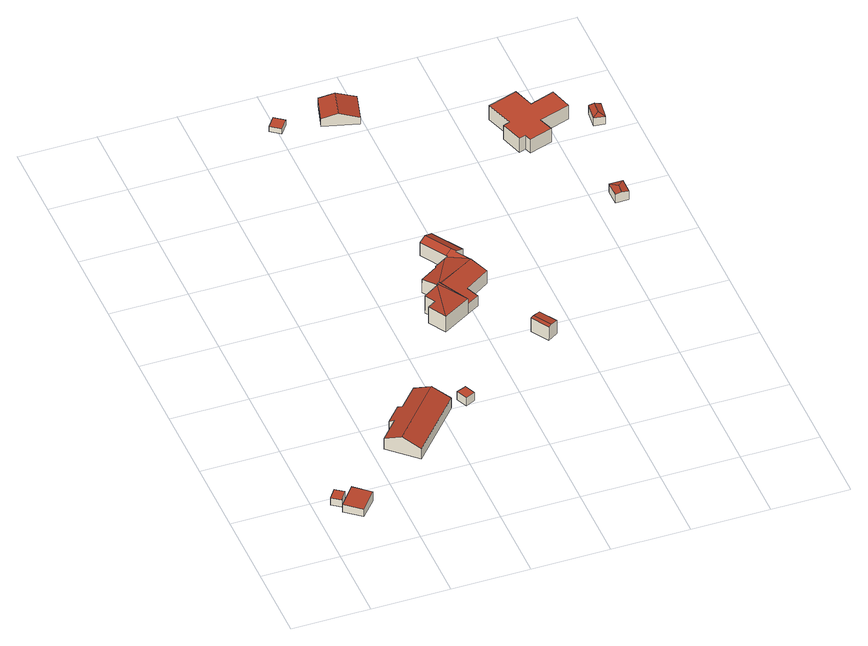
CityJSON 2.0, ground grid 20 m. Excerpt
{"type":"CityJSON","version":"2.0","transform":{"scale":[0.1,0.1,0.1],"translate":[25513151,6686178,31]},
"CityObjects":{
"building1":{"type":"Building","attributes":{"measuredHeight":2.14,"roofType":"1000","CODE":"220","REPAIRED":"no","GroundLevel":41.33,"LowestRoof":43.47,"HighestRoof":43.47,"BREC_BuildingHeightNN":43.47,"Integrate_LoD[1]":{"integrating_person":"vcdb_user","integration_date":"2016-10-28","matching_mode":1,"area_diff":0,"area_diff_filter":10,"overlap_DB_to_file":100,"overlap_file_to_DB":100,"overlap_filter":89},"BREC_RoofNames":"flat"},"address":[{"CountryName":"Finland","LocalityName":"Helsinki"}],"geometry":[{"type":"Solid","lod":"2","boundaries":[[[[0,1,2,3]],[[4,5,6,7]],[[7,6,1,0]],[[6,5,2,1]],[[5,4,3,2]],[[4,7,0,3]]]],"semantics":{"surfaces":[{"type":"GroundSurface","ZMinASL":41.33,"ZMin":0,"Area":8.47},{"type":"RoofSurface","ZMax":2.14,"ZMinASL":43.47,"ZMin":2.14,"Area":8.47,"ZMaxASL":43.47,"RoofPitch":90,"RoofOrientation":-1},{"type":"WallSurface","ZMax":2.14,"Area":5.84,"ZMinASL":41.33,"ZMin":0,"ZMaxASL":43.47},{"type":"WallSurface","ZMax":2.14,"Area":6.66,"ZMinASL":41.33,"ZMin":0,"ZMaxASL":43.47}],"values":[[0,1,2,3,2,3]]}}]},
"building2":{"type":"Building","attributes":{"measuredHeight":2.26,"roofType":"1000","Katuosoite":"Puroniityntie 336-20","C_KAYTTARK":"941","Rakennuksen_tila":"voimassa","REPAIRED":"no","LowestRoof":43.68,"HighestRoof":43.68,"BREC_BuildingHeightNN":43.68,"BREC_RoofNames":"flat","Kayttotarkoitus":"Ei käyttömerkintää kartalla","CODE":"121","Kerroksia":0,"GroundLevel":41.41,"RATU":61613,"TILA_KOODI":2,"KG_KRAKENN":5084503,"Kerrosala":0,"Valmistunut":"2099-01-01","Integrate_LoD[1]":{"integrating_person":"vcdb_user","integration_date":"2016-10-28","matching_mode":1,"area_diff":0,"area_diff_filter":10,"overlap_DB_to_file":100,"overlap_file_to_DB":100,"overlap_filter":89}},"address":[{"CountryName":"Finland","LocalityName":"Helsinki"}],"geometry":[{"type":"Solid","lod":"2","boundaries":[[[[8,9,10,11]],[[12,13,14,15]],[[12,11,10,13]],[[13,10,9,14]],[[14,9,8,15]],[[15,8,11,12]]]],"semantics":{"surfaces":[{"type":"RoofSurface","ZMax":2.83,"ZMinASL":43.6,"ZMin":2.18,"Area":32.4,"ZMaxASL":44.24,"RoofPitch":83.86,"RoofOrientation":220.12},{"type":"GroundSurface","ZMinASL":41.41,"ZMin":0,"Area":32.22},{"type":"WallSurface","ZMax":2.83,"Area":15.15,"ZMinASL":41.41,"ZMin":0,"ZMaxASL":44.24},{"type":"WallSurface","ZMax":2.83,"Area":15.13,"ZMinASL":41.41,"ZMin":0,"ZMaxASL":44.24},{"type":"WallSurface","ZMax":2.18,"Area":11.66,"ZMinASL":41.41,"ZMin":0,"ZMaxASL":43.6}],"values":[[0,1,2,3,2,4]]}}]},
"building3":{"type":"Building","attributes":{"measuredHeight":4.21,"roofType":"1000","Katuosoite":"Puroniityntie 336-20","C_KAYTTARK":"011","Rakennuksen_tila":"voimassa","REPAIRED":"no","LowestRoof":44.42,"HighestRoof":44.42,"BREC_BuildingHeightNN":44.42,"Tilavuus":363,"BREC_RoofNames":"flat","Kayttotarkoitus":"Ei käyttömerkintää kartalla","VTJ_PRT":"1024234774","CODE":"121","Kerroksia":1,"GroundLevel":40.22,"RATU":53176,"TILA_KOODI":2,"Kokonaisala":121,"KG_KRAKENN":2500176,"Kerrosala":121,"Valmistunut":"1994-07-01","Rakennusaine":"Puu","Integrate_LoD[1]":{"integrating_person":"vcdb_user","integration_date":"2016-10-28","matching_mode":1,"area_diff":0,"area_diff_filter":10,"overlap_DB_to_file":100,"overlap_file_to_DB":100,"overlap_filter":89}},"address":[{"CountryName":"Finland","LocalityName":"Helsinki"}],"geometry":[{"type":"Solid","lod":"2","boundaries":[[[[16,17,18,19,20,21,22,23]],[[24,22,21,25]],[[25,21,20,26]],[[26,20,19,27]],[[28,23,22,24]],[[27,19,18,29]],[[30,28,24,25,26,27,29,31]],[[32,31,29,18,17]],[[33,30,31,32]],[[28,30,33,16,23]],[[33,32,17,16]]]],"semantics":{"surfaces":[{"type":"RoofSurface","ZMax":5.16,"ZMinASL":42.92,"ZMin":2.71,"Area":102.31,"ZMaxASL":45.38,"RoofPitch":67.04,"RoofOrientation":311.73},{"type":"WallSurface","ZMax":3.25,"Area":3.81,"ZMinASL":40.22,"ZMin":0,"ZMaxASL":43.47},{"type":"WallSurface","ZMax":2.71,"Area":14.82,"ZMinASL":40.22,"ZMin":0,"ZMaxASL":42.92},{"type":"WallSurface","ZMax":3.24,"Area":3.78,"ZMinASL":40.22,"ZMin":0,"ZMaxASL":43.46},{"type":"WallSurface","ZMax":3.26,"Area":22.84,"ZMinASL":40.22,"ZMin":0,"ZMaxASL":43.48},{"type":"GroundSurface","ZMinASL":40.22,"ZMin":0,"Area":188.88},{"type":"WallSurface","ZMax":5.16,"Area":39.05,"ZMinASL":40.22,"ZMin":0,"ZMaxASL":45.38},{"type":"WallSurface","ZMax":3.1,"Area":60.25,"ZMinASL":40.22,"ZMin":0,"ZMaxASL":43.31},{"type":"WallSurface","ZMax":5.16,"Area":39.06,"ZMinASL":40.22,"ZMin":0,"ZMaxASL":45.38},{"type":"RoofSurface","ZMax":5.16,"ZMinASL":43.31,"ZMin":3.1,"Area":102.83,"ZMaxASL":45.38,"RoofPitch":67.04,"RoofOrientation":131.73}],"values":[[0,1,2,3,4,4,5,6,7,8,9]]}}]},
"building4":{"type":"Building","attributes":{"measuredHeight":2.4,"roofType":"1000","CODE":"220","REPAIRED":"no","GroundLevel":38.14,"LowestRoof":40.54,"HighestRoof":40.54,"BREC_BuildingHeightNN":40.54,"BREC_RoofNames":"flat","Integrate_LoD[1]":{"integrating_person":"vcdb_user","integration_date":"2016-10-28","matching_mode":1,"area_diff":0,"area_diff_filter":10,"overlap_DB_to_file":100,"overlap_file_to_DB":100,"overlap_filter":89}},"address":[{"CountryName":"Finland","LocalityName":"Helsinki"}],"geometry":[{"type":"Solid","lod":"2","boundaries":[[[[34,35,36,37]],[[38,39,40,41]],[[41,40,35,34]],[[40,39,36,35]],[[39,38,37,36]],[[38,41,34,37]]]],"semantics":{"surfaces":[{"type":"GroundSurface","ZMinASL":38.14,"ZMin":0,"Area":8.44},{"type":"RoofSurface","ZMax":2.4,"ZMinASL":40.54,"ZMin":2.4,"Area":8.44,"ZMaxASL":40.54,"RoofPitch":90,"RoofOrientation":-1},{"type":"WallSurface","ZMax":2.4,"Area":6.62,"ZMinASL":38.14,"ZMin":0,"ZMaxASL":40.54},{"type":"WallSurface","ZMax":2.4,"Area":7.37,"ZMinASL":38.14,"ZMin":0,"ZMaxASL":40.54}],"values":[[0,1,2,3,2,3]]}}]},
"building5":{"type":"Building","attributes":{"measuredHeight":4.57,"roofType":"1000","Katuosoite":"Puroniityntie 336-12","C_KAYTTARK":"011","Rakennuksen_tila":"voimassa","REPAIRED":"no","LowestRoof":43.66,"HighestRoof":43.66,"BREC_BuildingHeightNN":43.66,"Tilavuus":654,"BREC_RoofNames":"flat","Kayttotarkoitus":"Ei käyttömerkintää kartalla","VTJ_PRT":"1024234785","CODE":"121","Kerroksia":1,"GroundLevel":39.09,"RATU":53177,"TILA_KOODI":2,"Kokonaisala":211,"KG_KRAKENN":2500177,"Kerrosala":211,"Valmistunut":"1975-01-01","Rakennusaine":"Puu","Integrate_LoD[1]":{"integrating_person":"vcdb_user","integration_date":"2016-10-28","matching_mode":1,"area_diff":0,"area_diff_filter":10,"overlap_DB_to_file":100,"overlap_file_to_DB":100,"overlap_filter":89}},"address":[{"CountryName":"Finland","LocalityName":"Helsinki"}],"geometry":[{"type":"Solid","lod":"2","boundaries":[[[[42,43,44,45,46,47,48]],[[49,50,51,52]],[[53,54,55,50,49,56,57]],[[58,59,60,61]],[[61,60,62,63]],[[64,65,59,58]],[[66,45,44,67]],[[67,44,43,68]],[[69,42,70,65,64]],[[68,43,42,69]],[[71,72,73,74,75,76,77,78,79,80,81,66,67,68,69,64,58,61,63]],[[82,83,84,85]],[[71,63,62,86,87]],[[83,82,88,72,71,87]],[[66,81,54,53,46,45]],[[81,80,89,55,54]],[[89,80,79,90]],[[78,77,56,49,52]],[[79,78,52,51,90]],[[70,42,48,85,84]],[[57,56,77,76,91,92]],[[75,93,91,76]],[[74,94,93,75]],[[73,95,94,74]],[[95,73,72,88]],[[89,90,51,50,55]],[[70,87,86,65]],[[65,86,62,60,59]],[[70,84,83,87]],[[57,92,85,47,46,53]],[[48,47,85]],[[95,88,82,85,92,91,93,94]]]],"semantics":{"surfaces":[{"type":"RoofSurface","ZMax":5.01,"ZMinASL":42.22,"ZMin":3.13,"Area":69.66,"ZMaxASL":44.1,"RoofPitch":77.12,"RoofOrientation":150.04},{"type":"RoofSurface","ZMax":5.01,"ZMinASL":43.06,"ZMin":3.97,"Area":6.59,"ZMaxASL":44.1,"RoofPitch":64.03,"RoofOrientation":238.27},{"type":"WallSurface","ZMax":5.03,"Area":11.86,"ZMinASL":39.09,"ZMin":0,"ZMaxASL":44.12},{"type":"WallSurface","ZMax":5.24,"Area":15.64,"ZMinASL":39.09,"ZMin":0,"ZMaxASL":44.33},{"type":"WallSurface","ZMax":5.03,"Area":24.7,"ZMinASL":39.09,"ZMin":0,"ZMaxASL":44.12},{"type":"WallSurface","ZMax":3.92,"Area":29.99,"ZMinASL":39.09,"ZMin":0,"ZMaxASL":43},{"type":"WallSurface","ZMax":3.84,"Area":10.87,"ZMinASL":39.09,"ZMin":0,"ZMaxASL":42.93},{"type":"WallSurface","ZMax":3.14,"Area":11.41,"ZMinASL":39.09,"ZMin":0,"ZMaxASL":42.23},{"type":"GroundSurface","ZMinASL":39.09,"ZMin":0,"Area":230.31},{"type":"WallSurface","ZMax":5.24,"Area":27.5,"ZMinASL":39.09,"ZMin":0,"ZMaxASL":44.33},{"type":"WallSurface","ZMax":5.26,"Area":22.33,"ZMinASL":39.09,"ZMin":0,"ZMaxASL":44.35},{"type":"WallSurface","ZMax":5.01,"Area":42.97,"ZMinASL":39.09,"ZMin":0,"ZMaxASL":44.1},{"type":"WallSurface","ZMax":5.01,"Area":11.92,"ZMinASL":39.09,"ZMin":0,"ZMaxASL":44.1},{"type":"WallSurface","ZMax":3.94,"Area":36.66,"ZMinASL":39.09,"ZMin":0,"ZMaxASL":43.02},{"type":"WallSurface","ZMax":4.11,"Area":32.72,"ZMinASL":39.09,"ZMin":0,"ZMaxASL":43.19},{"type":"WallSurface","ZMax":5.01,"Area":19.85,"ZMinASL":39.09,"ZMin":0,"ZMaxASL":44.1},{"type":"WallSurface","ZMax":5.26,"Area":7.3,"ZMinASL":42.23,"ZMin":3.14,"ZMaxASL":44.35},{"type":"WallSurface","ZMax":4.04,"Area":22.05,"ZMinASL":39.09,"ZMin":0,"ZMaxASL":43.12},{"type":"RoofSurface","ZMax":5.01,"ZMinASL":43.02,"ZMin":3.94,"Area":25.14,"ZMaxASL":44.1,"RoofPitch":66.45,"RoofOrientation":58.58},{"type":"RoofSurface","ZMax":5.26,"ZMinASL":43.76,"ZMin":4.67,"Area":2.87,"ZMaxASL":44.35,"RoofPitch":86.06,"RoofOrientation":148.19},{"type":"RoofSurface","ZMax":4.93,"ZMinASL":43.06,"ZMin":3.98,"Area":23.01,"ZMaxASL":44.02,"RoofPitch":79.03,"RoofOrientation":328.23}],"values":[[0,1,1,2,3,4,5,6,7,7,8,9,9,10,11,12,13,14,15,16,17,17,17,17,17,18,19,19,19,20,20,20]]}}]},
"building6":{"type":"Building","attributes":{"measuredHeight":1.63,"roofType":"1000","CODE":"220","REPAIRED":"no","GroundLevel":38.49,"LowestRoof":40.12,"HighestRoof":40.12,"BREC_BuildingHeightNN":40.12,"Integrate_LoD[1]":{"integrating_person":"vcdb_user","integration_date":"2016-10-28","matching_mode":1,"area_diff":0,"area_diff_filter":10,"overlap_DB_to_file":100,"overlap_file_to_DB":100,"overlap_filter":89},"BREC_RoofNames":"flat"},"address":[{"CountryName":"Finland","LocalityName":"Helsinki"}],"geometry":[{"type":"Solid","lod":"2","boundaries":[[[[96,97,98,99]],[[100,101,102,103]],[[103,102,97,96]],[[102,101,98,97]],[[101,100,99,98]],[[100,103,96,99]]]],"semantics":{"surfaces":[{"type":"GroundSurface","ZMinASL":38.49,"ZMin":0,"Area":10.28},{"type":"RoofSurface","ZMax":1.63,"ZMinASL":40.12,"ZMin":1.63,"Area":10.28,"ZMaxASL":40.12,"RoofPitch":90,"RoofOrientation":-1},{"type":"WallSurface","ZMax":1.63,"Area":5.47,"ZMinASL":38.49,"ZMin":0,"ZMaxASL":40.12},{"type":"WallSurface","ZMax":1.63,"Area":4.98,"ZMinASL":38.49,"ZMin":0,"ZMaxASL":40.12}],"values":[[0,1,2,3,2,3]]}}]},
"building7":{"type":"Building","attributes":{"measuredHeight":4.12,"roofType":"1000","Katuosoite":"Puroniityntie 336-12","C_KAYTTARK":"941","Rakennuksen_tila":"voimassa","REPAIRED":"no","LowestRoof":37.16,"HighestRoof":37.16,"BREC_BuildingHeightNN":37.16,"BREC_RoofNames":"flat","Kayttotarkoitus":"Muu käyttötarkoitus","VTJ_PRT":"1024234796","CODE":"111","Kerroksia":0,"GroundLevel":33.03,"RATU":53178,"TILA_KOODI":2,"Kokonaisala":25,"KG_KRAKENN":2500178,"Kerrosala":25,"Valmistunut":"1971-01-01","Integrate_LoD[1]":{"integrating_person":"vcdb_user","integration_date":"2016-10-28","matching_mode":1,"area_diff":0,"area_diff_filter":10,"overlap_DB_to_file":100,"overlap_file_to_DB":100,"overlap_filter":89}},"address":[{"CountryName":"Finland","LocalityName":"Helsinki"}],"geometry":[{"type":"Solid","lod":"2","boundaries":[[[[104,105,106,107]],[[105,108,109,106]],[[110,104,107,111]],[[112,109,108,113]],[[113,108,105,104,110]],[[111,107,106,109,112]],[[111,112,113,110]]]],"semantics":{"surfaces":[{"type":"RoofSurface","ZMax":4.29,"ZMinASL":37.04,"ZMin":4,"Area":11.71,"ZMaxASL":37.32,"RoofPitch":82.7,"RoofOrientation":57.91},{"type":"WallSurface","ZMax":4.16,"Area":21.88,"ZMinASL":33.03,"ZMin":0,"ZMaxASL":37.2},{"type":"WallSurface","ZMax":4,"Area":21.03,"ZMinASL":33.03,"ZMin":0,"ZMaxASL":37.04},{"type":"WallSurface","ZMax":4.29,"Area":13.21,"ZMinASL":33.03,"ZMin":0,"ZMaxASL":37.32},{"type":"GroundSurface","ZMinASL":33.03,"ZMin":0,"Area":16.62}],"values":[[0,0,1,2,3,3,4]]}}]},
"building8":{"type":"Building","attributes":{"measuredHeight":2.93,"roofType":"1000","Katuosoite":"Puroniityntie 336-11","C_KAYTTARK":"162","Rakennuksen_tila":"voimassa","REPAIRED":"no","LowestRoof":40.28,"HighestRoof":40.28,"BREC_BuildingHeightNN":40.28,"Tilavuus":36,"BREC_RoofNames":"flat","Kayttotarkoitus":"Ei käyttömerkintää kartalla","VTJ_PRT":"102423485C","CODE":"121","Kerroksia":1,"GroundLevel":37.35,"RATU":53184,"TILA_KOODI":2,"Kokonaisala":18,"KG_KRAKENN":2500184,"Kerrosala":18,"Valmistunut":"2005-10-17","Rakennusaine":"Puu","Integrate_LoD[1]":{"integrating_person":"vcdb_user","integration_date":"2016-10-28","matching_mode":1,"area_diff":0,"area_diff_filter":10,"overlap_DB_to_file":100,"overlap_file_to_DB":100,"overlap_filter":89}},"address":[{"CountryName":"Finland","LocalityName":"Helsinki"}],"geometry":[{"type":"Solid","lod":"2","boundaries":[[[[114,115,116,117]],[[118,119,115,114]],[[120,117,116,121]],[[122,119,118,123]],[[123,118,114,117,120]],[[121,116,115,119,122]],[[121,122,123,120]]]],"semantics":{"surfaces":[{"type":"RoofSurface","ZMax":3.6,"ZMinASL":39.7,"ZMin":2.35,"Area":31.57,"ZMaxASL":40.95,"RoofPitch":72.8,"RoofOrientation":284.78},{"type":"RoofSurface","ZMax":3.6,"ZMinASL":39.35,"ZMin":2,"Area":40.54,"ZMaxASL":40.95,"RoofPitch":72.8,"RoofOrientation":104.78},{"type":"WallSurface","ZMax":2.35,"Area":17.63,"ZMinASL":37.35,"ZMin":0,"ZMaxASL":39.7},{"type":"WallSurface","ZMax":2,"Area":14.98,"ZMinASL":37.35,"ZMin":0,"ZMaxASL":39.35},{"type":"WallSurface","ZMax":3.6,"Area":26.44,"ZMinASL":37.35,"ZMin":0,"ZMaxASL":40.95},{"type":"GroundSurface","ZMinASL":37.35,"ZMin":0,"Area":68.88}],"values":[[0,1,2,3,4,4,5]]}}]},
"building9":{"type":"Building","attributes":{"measuredHeight":4.25,"roofType":"1000","Katuosoite":"Puroniityntie 336-6","C_KAYTTARK":"011","Rakennuksen_tila":"voimassa","REPAIRED":"no","LowestRoof":40.21,"HighestRoof":40.21,"BREC_BuildingHeightNN":40.21,"BREC_RoofNames":"flat","Kayttotarkoitus":"Ei käyttömerkintää kartalla","VTJ_PRT":"1024234807","CODE":"121","Kerroksia":1,"GroundLevel":35.96,"RATU":53179,"TILA_KOODI":2,"KG_KRAKENN":2500179,"Kerrosala":99,"Valmistunut":"1973-01-01","Rakennusaine":"Puu","Integrate_LoD[1]":{"integrating_person":"vcdb_user","integration_date":"2016-10-28","matching_mode":1,"area_diff":0,"area_diff_filter":10,"overlap_DB_to_file":100,"overlap_file_to_DB":100,"overlap_filter":89}},"address":[{"CountryName":"Finland","LocalityName":"Helsinki"}],"geometry":[{"type":"Solid","lod":"2","boundaries":[[[[124,125,126,127]],[[126,128,129,130,131,132,133,134,135,136,137,127]],[[124,138,139,140,141,142,143,144,145,146,147,125]],[[125,147,128,126]],[[147,146,129,128]],[[146,145,130,129]],[[145,144,131,130]],[[144,143,132,131]],[[143,142,133,132]],[[141,140,135,134]],[[140,139,136,135]],[[139,138,137,136]],[[142,141,134,133]],[[138,124,127,137]]]],"semantics":{"surfaces":[{"type":"WallSurface","ZMax":4.25,"Area":34.04,"ZMinASL":35.96,"ZMin":0,"ZMaxASL":40.21},{"type":"GroundSurface","ZMinASL":35.96,"ZMin":0,"Area":167.42},{"type":"RoofSurface","ZMax":4.25,"ZMinASL":40.21,"ZMin":4.25,"Area":167.42,"ZMaxASL":40.21,"RoofPitch":90,"RoofOrientation":-1},{"type":"WallSurface","ZMax":4.25,"Area":23.84,"ZMinASL":35.96,"ZMin":0,"ZMaxASL":40.21},{"type":"WallSurface","ZMax":4.25,"Area":28.39,"ZMinASL":35.96,"ZMin":0,"ZMaxASL":40.21},{"type":"WallSurface","ZMax":4.25,"Area":25.65,"ZMinASL":35.96,"ZMin":0,"ZMaxASL":40.21},{"type":"WallSurface","ZMax":4.25,"Area":35.98,"ZMinASL":35.96,"ZMin":0,"ZMaxASL":40.21},{"type":"WallSurface","ZMax":4.25,"Area":16.6,"ZMinASL":35.96,"ZMin":0,"ZMaxASL":40.21},{"type":"WallSurface","ZMax":4.25,"Area":26.23,"ZMinASL":35.96,"ZMin":0,"ZMaxASL":40.21},{"type":"WallSurface","ZMax":4.25,"Area":8.32,"ZMinASL":35.96,"ZMin":0,"ZMaxASL":40.21},{"type":"WallSurface","ZMax":4.25,"Area":25.69,"ZMinASL":35.96,"ZMin":0,"ZMaxASL":40.21},{"type":"WallSurface","ZMax":4.25,"Area":8.22,"ZMinASL":35.96,"ZMin":0,"ZMaxASL":40.21},{"type":"WallSurface","ZMax":4.25,"Area":32.07,"ZMinASL":35.96,"ZMin":0,"ZMaxASL":40.21}],"values":[[0,1,2,3,4,5,6,7,8,9,10,11,12,12]]}}]},
"building10":{"type":"Building","attributes":{"measuredHeight":2.68,"roofType":"1000","CODE":"220","REPAIRED":"no","GroundLevel":31.65,"LowestRoof":34.33,"HighestRoof":34.33,"BREC_BuildingHeightNN":34.33,"Integrate_LoD[1]":{"integrating_person":"vcdb_user","integration_date":"2016-10-28","matching_mode":1,"area_diff":0,"area_diff_filter":10,"overlap_DB_to_file":100,"overlap_file_to_DB":100,"overlap_filter":89},"BREC_RoofNames":"flat"},"address":[{"CountryName":"Finland","LocalityName":"Helsinki"}],"geometry":[{"type":"Solid","lod":"2","boundaries":[[[[148,149,150,151]],[[149,152,150]],[[153,152,149,148]],[[154,151,150,155]],[[155,150,152,156]],[[156,152,153,157]],[[154,155,156,157]],[[154,157,153,148,151]]]],"semantics":{"surfaces":[{"type":"RoofSurface","ZMax":2.82,"ZMinASL":34.2,"ZMin":2.55,"Area":5.53,"ZMaxASL":34.46,"RoofPitch":81.24,"RoofOrientation":270.07},{"type":"RoofSurface","ZMax":2.82,"ZMinASL":34.2,"ZMin":2.55,"Area":2.96,"ZMaxASL":34.46,"RoofPitch":81.24,"RoofOrientation":0.34},{"type":"RoofSurface","ZMax":2.82,"ZMinASL":34.2,"ZMin":2.55,"Area":5.53,"ZMaxASL":34.46,"RoofPitch":81.24,"RoofOrientation":90.07},{"type":"WallSurface","ZMax":2.55,"Area":10.33,"ZMinASL":31.65,"ZMin":0,"ZMaxASL":34.2},{"type":"WallSurface","ZMax":2.55,"Area":8.73,"ZMinASL":31.65,"ZMin":0,"ZMaxASL":34.2},{"type":"GroundSurface","ZMinASL":31.65,"ZMin":0,"Area":13.85},{"type":"WallSurface","ZMax":2.82,"Area":9.18,"ZMinASL":31.65,"ZMin":0,"ZMaxASL":34.46}],"values":[[0,1,2,3,4,3,5,6]]}}]},
"building11":{"type":"Building","attributes":{"measuredHeight":2.62,"roofType":"1000","CODE":"220","REPAIRED":"no","GroundLevel":31.73,"LowestRoof":34.34,"HighestRoof":34.34,"BREC_BuildingHeightNN":34.34,"BREC_RoofNames":"flat","Integrate_LoD[1]":{"integrating_person":"vcdb_user","integration_date":"2016-10-28","matching_mode":1,"area_diff":0,"area_diff_filter":10,"overlap_DB_to_file":100,"overlap_file_to_DB":100,"overlap_filter":89}},"address":[{"CountryName":"Finland","LocalityName":"Helsinki"}],"geometry":[{"type":"Solid","lod":"2","boundaries":[[[[158,159,160,161]],[[162,158,161]],[[162,163,159,158]],[[164,161,160,165]],[[166,162,161,164]],[[167,163,162,166]],[[167,166,164,165]],[[167,165,160,159,163]]]],"semantics":{"surfaces":[{"type":"RoofSurface","ZMax":2.83,"ZMinASL":34.11,"ZMin":2.38,"Area":6.04,"ZMaxASL":34.55,"RoofPitch":73.23,"RoofOrientation":276.59},{"type":"RoofSurface","ZMax":2.83,"ZMinASL":34.11,"ZMin":2.38,"Area":2.29,"ZMaxASL":34.55,"RoofPitch":73.23,"RoofOrientation":186.59},{"type":"RoofSurface","ZMax":2.83,"ZMinASL":34.11,"ZMin":2.38,"Area":6.04,"ZMaxASL":34.55,"RoofPitch":73.23,"RoofOrientation":96.59},{"type":"WallSurface","ZMax":2.38,"Area":11.06,"ZMinASL":31.73,"ZMin":0,"ZMaxASL":34.11},{"type":"WallSurface","ZMax":2.38,"Area":7.05,"ZMinASL":31.73,"ZMin":0,"ZMaxASL":34.11},{"type":"GroundSurface","ZMinASL":31.73,"ZMin":0,"Area":13.76},{"type":"WallSurface","ZMax":2.83,"Area":7.71,"ZMinASL":31.73,"ZMin":0,"ZMaxASL":34.55}],"values":[[0,1,2,3,4,3,5,6]]}}]}
},
"vertices":[
[26,60,103],[4,76,103],[22,101,103],[44,85,103],[44,85,125],[22,101,125],[4,76,125],[26,60,125],
[62,8,126],[102,53,132],[61,88,132],[21,42,126],[21,42,104],[61,88,104],[102,53,104],[62,8,104],
[229,199,144],[358,343,144],[324,373,125],[277,321,125],[268,329,119],[231,289,119],[241,280,125],[196,229,125],[241,280,92],[231,289,92],[268,329,92],[277,321,92],[196,229,92],[324,373,92],[265,166,92],[395,311,92],[395,311,123],[265,166,123],
[427,357,71],[452,367,71],[464,339,71],[439,328,71],[439,328,95],[464,339,95],[452,367,95],[427,357,95],
[555,622,112],[587,640,112],[570,666,119],[635,708,120],[610,749,131],[592,738,131],[512,692,131],[564,791,122],[580,801,131],[540,866,131],[524,856,122],[608,753,130],[587,786,130],[589,787,131],[566,788,122],[564,787,121],[457,624,81],[457,624,131],[478,637,131],[478,637,81],[462,662,133],[462,662,81],[484,581,81],[484,581,128],[635,708,81],[570,666,81],[587,640,81],[555,622,81],[555,622,128],[506,690,81],[481,732,81],[527,761,81],[528,761,81],[527,764,81],[528,765,81],[566,788,81],[524,856,81],[561,879,81],[610,800,81],[587,786,81],[505,692,130],[505,692,134],[510,695,134],[510,695,130],[504,688,133],[506,690,133],[481,732,121],[610,800,120],[561,879,120],[528,765,121],[558,783,121],[527,764,121],[528,761,121],[527,761,121],
[398,1409,75],[378,1382,75],[353,1401,75],[373,1428,75],[373,1428,91],[353,1401,91],[378,1382,91],[398,1409,91],
[723,533,62],[731,538,63],[703,582,63],[695,577,62],[750,549,60],[722,593,60],[723,533,20],[695,577,20],[722,593,20],[750,549,20],
[517,1377,100],[536,1449,100],[498,1459,87],[478,1387,87],[567,1363,84],[586,1436,84],[478,1387,64],[498,1459,64],[586,1436,64],[567,1363,64],
[860,1287,92],[936,1312,92],[936,1312,50],[860,1287,50],[954,1258,50],[1017,1279,50],[1034,1222,50],[954,1196,50],[967,1159,50],[908,1140,50],[902,1158,50],[884,1152,50],[866,1209,50],[884,1215,50],[884,1215,92],[866,1209,92],[884,1152,92],[902,1158,92],[908,1140,92],[967,1159,92],[954,1196,92],[1034,1222,92],[1017,1279,92],[954,1258,92],
[1065,951,35],[1065,975,35],[1048,992,32],[1048,951,32],[1082,992,32],[1082,951,32],[1048,951,6],[1048,992,6],[1082,992,6],[1082,951,6],
[1113,1238,36],[1117,1269,36],[1102,1271,31],[1097,1225,31],[1126,1221,31],[1132,1267,31],[1097,1225,7],[1102,1271,7],[1126,1221,7],[1132,1267,7]
]}
